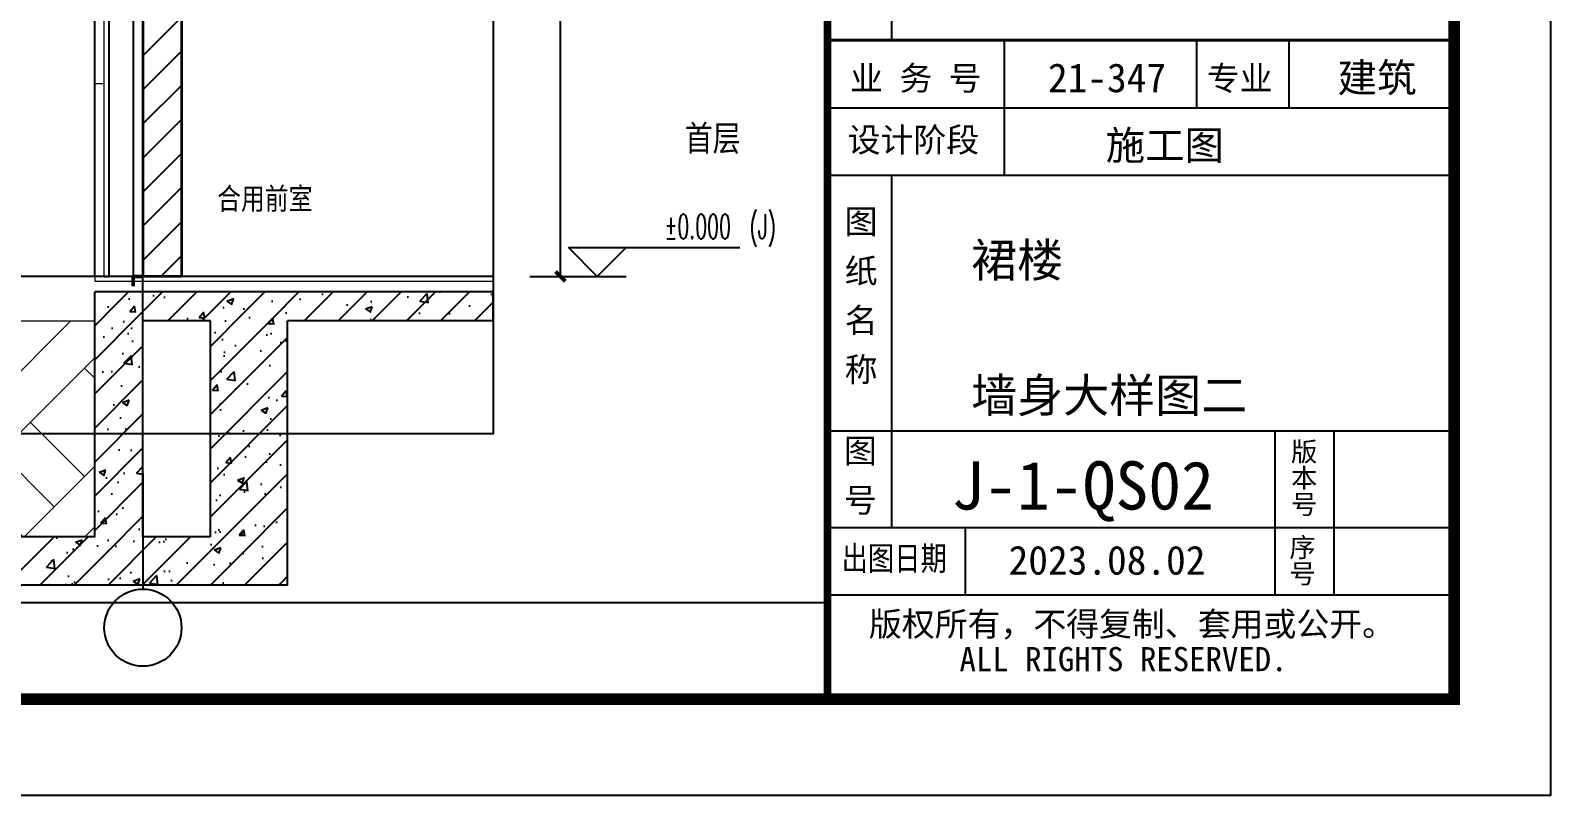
# Model space of a CAD drawing. Header units: millimetres. Extents: x 434053 to 1059003, y -2417481 to 936527.
# Drawn here: x 612969 to 620851, y -2255226 to -2251261 of the extents above; entities that cross this region are included whole.
import ezdxf
from ezdxf.enums import TextEntityAlignment as Align

# ---------------------------------------------------------------- set-up
doc = ezdxf.new("R2010")
doc.units = ezdxf.units.MM
doc.header["$LTSCALE"] = 1000
doc.header["$MEASUREMENT"] = 0
doc.linetypes.add('DOTE', pattern=[2.4200000000000004, 2, -0.2, 0.02, -0.2])
doc.layers.get('Defpoints').update_dxf_attribs({"color": 6})
for name, color, linetype, lineweight in [('A-ANNO-TEXT', 7, 'Continuous', 25), ('A-DETL-0001', 4, 'Continuous', 15), ('A-DOOR-PROJ', 1, 'Continuous', 25), ('A-FLOR', 4, 'Continuous', 50), ('A-WALL', 5, 'Continuous', 35), ('A-WALL-PROJ', 3, 'Continuous', 25)]:
    doc.layers.add(name, color=color, linetype=linetype, lineweight=lineweight)
for name, color, linetype in [('A-ANNO-TTLB', 7, 'Continuous'), ('A-DOOR', 2, 'Continuous'), ('A-WALL-PATT', 8, 'Continuous'), ('AXIS', 3, 'Continuous'), ('AXIS_TEXT', 7, 'Continuous'), ('DIM_ELEV', 3, 'Continuous'), ('DOTE', 16, 'DOTE'), ('PUB_DIM', 83, 'Continuous'), ('PUB_HATCH', 8, 'Continuous'), ('PUB_TEXT', 7, 'Continuous'), ('TITEXT', 7, 'Continuous'), ('TITLIN', 7, 'Continuous'), ('WALL', 5, 'Continuous'), ('X1', 7, 'Continuous'), ('图框层', 3, 'Continuous')]:
    doc.layers.add(name, color=color, linetype=linetype)
doc.styles.add('_TCH_DIM', font='SIMPLEX.shx', dxfattribs={"width": 0.8, "height": 3, "bigfont": 'GBCBIG.shx'})
doc.styles.add('_TCH_DIM_T3', font='SIMPLEX', dxfattribs={"width": 0.7058823529411765, "bigfont": 'GBCBIG'})
doc.styles.add('ACHT', font='simhei.ttf')
doc.styles.add('COMPLEX', font='COMPLEX')
doc.styles.add('TITLE', font='simhei.ttf')
doc.styles.add('TITXH', font='')
doc.styles.add('TITXV', font='', dxfattribs={"width": 0.8})
doc.styles.add('宋体', font='', dxfattribs={"width": 0.8})
doc.styles.get('TITXH').set_extended_font_data('@SimSun')
doc.styles.get('TITXV').set_extended_font_data('SimSun')
doc.styles.get('宋体').set_extended_font_data('SimSun')
doc.dimstyles.new('_TCH_ARCH&&50', dxfattribs={"dimtxt": 127.5, "dimasz": 50, "dimexe": 125, "dimexo": 150, "dimgap": 61.25000000000001, "dimtad": 1, "dimdec": 0, "dimzin": 0, "dimdsep": 46, "dimtxsty": '_TCH_DIM_T3', "dimblk": 'ARCHTICK', "dimcen": 0.09, "dimclrt": 7, "dimazin": 2, "dimtfac": 1, "dimtdec": 0, "dimtix": 1, "dimtmove": 2, "dimatfit": 3, "dimfxl": 1, "dimtolj": 1, "dimtzin": 0, "dimarcsym": 0})
pattern_1 = [(45, (-1713816.564053446, -1462982.770222605), (-88.38834764831843, 88.38834764831844), []), (49.99999999999999, (-1713816.564053446, -1462982.770222605), (358.6300913003767, -31.37606749129755), [37.5, -412.5]), (355, (-1713816.564053446, -1462982.770222605), (-69.3756668065, 376.0960668500059), [30, -330]), (100.4514, (-1713786.678213446, -1462985.384892605), (289.2546908570108, 344.7197710304768), [31.870095, -350.571056]), (46.18420000000002, (-1713816.564053446, -1462882.770222605), (533.6205243128222, -82.75950716450905), [56.24999999999999, -618.7499999999999]), (96.6356, (-1713772.095680946, -1462889.666876104), (467.3313527743517, 487.0589354502209), [47.805144, -525.8565]), (351.1842, (-1713816.564053446, -1462882.770222605), (467.3309725668136, 487.0593004626623), [45, -495]), (21, (-1713766.564053446, -1462907.770222605), (298.4535260592309, -201.3094453326694), [37.5, -412.5]), (326.0000000000001, (-1713766.564053446, -1462907.770222605), (121.6576659607909, 362.5750225234265), [30, -330]), (71.4514, (-1713741.692936945, -1462924.546025604), (420.111314290745, 161.2652483549762), [31.870095, -350.571056]), (37.50000000000001, (-1713816.564053446, -1462982.770222605), (6.079927658645334, 166.4469269156558), [0, -326, 0, -335, 0, -331.25]), (7.499999999999999, (-1713816.564053446, -1462982.770222605), (131.5347687210743, 197.2058559411801), [0, -191, 0, -318.5, 0, -126.25]), (327.5, (-1713928.064053446, -1462982.770222605), (266.9112180862045, -11.27743586718988), [0, -125, 0, -390, 0, -517.5]), (317.5, (-1713978.064053446, -1462982.770222605), (291.5930846711931, 50.05249116615887), [0, -162.5, 0, -259, 0, -367.5])]

# ---------------------------------------------------------------- blocks, each defined once
blk = doc.blocks.new('asdgdfgsghfdjfh')
at = {"layer": '图框层', "style": 'TITXV'}
for s, p in [('建筑', (-7.99999999998181, 62)), ('21-347', (-35.99999999998181, 62)), ('施工图', (-29.99999999998181, 55)), ('2023.08.02', (-35.99999999998181, 12))]:
    blk.add_text(s, height=3, dxfattribs=at).set_placement(p, align=Align.BOTTOM_CENTER)
blk = doc.blocks.new('asdfgafg21GZ_LABEL2')
at = {"layer": 'TITLIN'}
for p, q in [((-58.35523681644816, 100.2933235939324), (-58.35523681644816, 68.29332358769948)), ((-46.67908447459806, 68.29332358769948), (-46.67908447459806, 54.29332358497246)), ((-26.70408447459806, 68.2933235876989), (-26.70408447459806, 61.29332358633567)), ((-17.13408447460039, 68.2933235876989), (-17.13408447459805, 61.29332358633567)), ((-65.00000001266133, 61.29332358633567), (0, 61.29332358633567)), ((-65.00000001266133, 54.29332358497246), (0, 54.29332358497246)), ((-58.35523681644816, 54.29332358497246), (-58.35523681644816, 17.79332357786296)), ((-65.00000001266133, 27.79332357981176), (0, 27.79332357981176)), ((-18.58284817163833, 27.79332357981176), (-18.58284817163833, 10.79332357649915)), ((-12.47405821089633, 27.79332357981176), (-12.47405821089633, 10.79332357649915)), ((-65.00000001266133, 17.79332357786296), (0, 17.79332357786296)), ((-50.72508513902314, 17.79332357786296), (-50.72508513902314, 10.79332357649915)), ((-65.00000001266133, 10.79332357649915), (0, 10.79332357649915))]:
    blk.add_line(p, q, dxfattribs=at)
for points, const_width in [([(-65.00000001266133, 224.1150701355642), (-65.00000001266133, 0)], 0.8000000001558245), ([(-65.00000001266133, 68.29332358769948), (0, 68.29332358769948)], 0.3000000000584342)]:
    blk.add_lwpolyline(points, dxfattribs=dict(at, const_width=const_width))
at = {"layer": 'TITEXT'}
for s, style, p in [('业 务 号', 'TITXV', (-62.64100709824125, 63.10547018121338)), ('专业', 'TITXV', (-25.65536838281376, 63.09705165177851)), ('设计阶段', 'TITXV', (-62.89950498017949, 56.71517922585531)), ('版权所有，不得复制、套用或公开。', 'TITLE', (-60.6923833345389, 6.530295256787127)), ('ALL RIGHTS RESERVED.', 'TITLE', (-51.2961877565179, 2.895177517831826))]:
    blk.add_text(s, height=2.500000000486951, dxfattribs=dict(at, style=style)).set_placement(p)
at = {"layer": 'TITEXT', "style": 'TITXH'}
for s, height, p in [('图 纸 名 称', 2.500000000486951, (-62.79450227053371, 51.24668656307554)), ('图 号', 2.500000000486951, (-62.87485908183502, 27.48266938777923)), ('版本号', 2.000000000389561, (-16.59191186751239, 27.04374924385095)), ('序号', 2.000000000389561, (-16.75635300783907, 17.12051860103026))]:
    blk.add_text(s, height=height, rotation=270, dxfattribs=at).set_placement(p)
at = {"layer": 'TITEXT', "style": 'TITXV', "width": 0.8}
blk.add_text('出图日期', height=2.500000000486951, dxfattribs=at).set_placement((-63.52295836255653, 13.33771796042558))
blk = doc.blocks.new('asdfdfsdh')
at = {"layer": 'A-ANNO-TTLB'}
blk.add_lwpolyline([(0, 42050), (29700, 42050), (29700, 0), (0, 0)], close=True, dxfattribs=at)
at = {"layer": 'A-ANNO-TTLB', "const_width": 60}
blk.add_lwpolyline([(500, 40800), (500, 500), (29200, 500), (29200, 40800)], close=True, dxfattribs=at)
at = {"layer": '图框层', "rotation": 270}
for name, p, xscale, yscale, zscale in [('asdfgafg21GZ_LABEL2', (499.9999941587448, 500.000000089407), 50.00000001002963, 50.00000001002963, 50.00000001002963), ('asdgdfgsghfdjfh', (500, 500.0000000004657), 50, 50, 50)]:
    blk.add_blockref(name, p, dxfattribs=dict(at, xscale=xscale, yscale=yscale, zscale=zscale))
blk = doc.blocks.new('ASDFADFGAF')
blk.add_line((-0.0006806949386373162, 500.0001621730626), (12350, 500.0002325298265))
blk.add_lwpolyline([(-0.00115905050188303, 28699.99993486097), (12350, 28700.00000521867), (12350, 0), (-0.00115905050188303, -7.035722956061363e-05)], close=True)
blk = doc.blocks.new('M_Door-Passage-Stone-Flush - 1500mm-L2-4399165-810_PODIUM NW')
at = {"layer": 'A-DOOR'}
for p, q in [((-107780.6941650715, 10999.99999999836), (-107782.2941650716, 10999.99999999836)), ((-107782.2941650716, 10999.99999999836), (-107782.2941650716, 7999.999999998354)), ((-107705.6941650716, 10999.99999999836), (-107730.6941650715, 10999.99999999836)), ((-107705.6941650716, 7999.999999998354), (-107705.6941650716, 10999.99999999836)), ((-107782.2941650716, 7999.999999998354), (-107780.6941650715, 7999.999999998354)), ((-107730.6941650715, 7999.999999998354), (-107705.6941650716, 7999.999999998354))]:
    blk.add_line(p, q, dxfattribs=at)
blk = doc.blocks.new('asdfasdtr')
at = {"layer": 'A-DETL-0001'}
for p, q in [((11647.33520751295, 10531.8134491914), (11647.33520751307, 3681.813447468914)), ((11697.33520751307, 3681.813447468914), (11697.33520751307, 10531.8134491914)), ((11897.33520751307, 6681.813447468448), (11897.33520751307, 3631.81344932504)), ((11647.33520751307, 4682.213447468355), (11697.33520751307, 4682.213447468355)), ((11647.33520751307, 3681.813447468914), (11697.33520751307, 3681.813447468914))]:
    blk.add_line(p, q, dxfattribs=at)
at = {"layer": 'A-FLOR'}
for p, q in [((11897.33520751307, 3681.81344932504), (11847.23838426359, 3681.81344932504)), ((11847.23838426359, 3681.81344932504), (11847.23838426359, 3631.81344932504))]:
    blk.add_line(p, q, dxfattribs=at)
at = {"layer": 'A-WALL-PROJ'}
for p, q in [((11847.33520751307, 6681.813449323643), (11847.33520751307, 3681.813449323643)), ((11847.23838426359, 3681.813449323643), (11722.33520751307, 3681.813449323643))]:
    blk.add_line(p, q, dxfattribs=at)
at = {"layer": 'A-DOOR-PROJ'}
blk.add_blockref('M_Door-Passage-Stone-Flush - 1500mm-L2-4399165-810_PODIUM NW', (119428.0293725845, -4318.18655067496), dxfattribs=at)
blk = doc.blocks.new('_ArchTick')
at = {"color": 0, "linetype": 'ByBlock', "const_width": 0.4}
blk.add_lwpolyline([(-0.5, -0.5), (0.5, 0.5)], dxfattribs=at)
blk = doc.blocks.new('*D909')
at = {"layer": 'Defpoints', "color": 0, "transparency": 16777216}
for p in [(615430.0696028457, -2244535.662089621), (615716.5696028457, -2244535.662089621), (615430.0696028457, -2252535.662089621)]:
    blk.add_point(p, dxfattribs=at)
at = {"layer": 'PUB_DIM', "color": 0, "lineweight": -2, "transparency": 16777216}
for p, q in [((615580.0696028457, -2244535.662089621), (615841.5696028457, -2244535.662089621)), ((615716.5696028457, -2252535.662089621), (615716.5696028457, -2244535.662089621)), ((615580.0696028457, -2252535.662089621), (615841.5696028457, -2252535.662089621))]:
    blk.add_line(p, q, dxfattribs=at)
at = {"layer": 'PUB_DIM', "color": 0, "lineweight": -2, "transparency": 16777216, "xscale": 50, "yscale": 50, "zscale": 50}
for p, rotation in [((615716.5696028457, -2244535.662089621), 90), ((615716.5696028457, -2252535.662089621), 270)]:
    blk.add_blockref('_ArchTick', p, dxfattribs=dict(at, rotation=rotation))
at = {"layer": 'PUB_DIM', "color": 7, "transparency": 16777216, "insert": (615591.569602846, -2248535.662089621), "char_height": 127.5, "attachment_point": 5, "rotation": 90, "style": '_TCH_DIM_T3'}
blk.add_mtext('\\A1;8000', dxfattribs=at)
blk = doc.blocks.new('_AXISO')
blk.add_circle((0, 0), 0.5)
at = {"layer": 'AXIS_TEXT', "style": 'COMPLEX', "width": 1.041666666666667}
blk.add_attdef('A', text='', height=0.56, dxfattribs=at).set_placement((-0.25, -0.28), (0.25, -0.28), align=Align.FIT)

msp = doc.modelspace()

# ---------------------------------------------------------------- hatches: boundary and pattern name
at = {"layer": 'A-DETL-0001'}
h = msp.add_hatch(dxfattribs=at)
h.set_pattern_fill('夯实土壤', color=8, scale=150)
h.set_pattern_definition([(45, (-13436932.21673911, -1831855.662697627), (-596.0910165402595, 596.0910165402596), []), (45, (-13436617.21673911, -1831855.662697627), (-596.0910165402595, 596.0910165402596), []), (45, (-13436302.21673911, -1831855.662697627), (-596.0910165402595, 596.0910165402596), []), (135, (-13436932.21673911, -1831855.662697627), (-596.0910165402596, -596.0910165402595), [397.5, -445.5000000000001]), (135, (-13436774.71673911, -1831698.162697627), (-596.0910165402596, -596.0910165402595), [397.5, -445.5000000000001]), (135, (-13436617.21673911, -1831540.662697627), (-596.0910165402596, -596.0910165402595), [397.5, -445.5000000000001])])
h.paths.add_polyline_path([(605651.8254306596, -2252765.662563472), (613301.8254277091, -2252765.661748718), (613301.8253993988, -2253885.661747859), (605651.8254023492, -2253885.662562612)])
at = {"layer": 'A-WALL-PATT'}
h = msp.add_hatch(dxfattribs=at)
h.set_pattern_fill('普通砖', color=256, scale=50, style=0)
h.set_pattern_definition([(45, (-1713816.564053446, -1462893.014547605), (-88.38838300365748, 88.3883830036575), [])])
h.paths.add_polyline_path([(613551.8254133873, -2245685.662089622), (613551.8254134343, -2252535.662089622), (613751.8254134343, -2252535.662089621), (613751.8254133873, -2245685.662089621)])
at = {"layer": 'PUB_HATCH'}
h = msp.add_hatch(dxfattribs=at)
h.set_pattern_fill('钢筋混凝土', color=256, scale=50, style=0)
h.set_pattern_definition(pattern_1)
h.paths.add_polyline_path([(614035.1587498559, -2252715.661959312), (613901.8254165053, -2252615.661964573), (613301.8254135012, -2252615.661988023), (613551.8254135011, -2252765.66197824), (613901.8254165107, -2252765.661964476)])
h = msp.add_hatch(dxfattribs=at)
h.set_pattern_fill('钢筋混凝土', color=256, scale=50, style=0)
h.set_pattern_definition(pattern_1)
h.paths.add_polyline_path([(613385.1587506697, -2253968.995363181), (613551.8254135011, -2253885.662022223), (613551.8254135011, -2252765.66197824), (613301.8254135012, -2252615.661988023), (613301.8254135011, -2253885.66203365)])
h = msp.add_hatch(dxfattribs=at)
h.set_pattern_fill('钢筋混凝土', color=256, scale=50, style=0)
h.set_pattern_definition(pattern_1)
h.paths.add_polyline_path([(615367.8938659612, -2252615.661906918), (613901.8254165053, -2252615.661964573), (614035.1587498559, -2252715.661959313), (614301.8254165519, -2252765.661948889), (615367.8938718602, -2252765.661906918)])
h = msp.add_hatch(dxfattribs=at)
h.set_pattern_fill('钢筋混凝土', color=256, scale=50, style=0)
h.set_pattern_definition(pattern_1)
h.paths.add_polyline_path([(613901.8254165107, -2253885.662006035), (614301.8254165519, -2254135.661987481), (614301.8254165519, -2252765.661948889), (614035.1587498559, -2252715.661959313), (613901.8254165107, -2252765.661964476)])
h = msp.add_hatch(dxfattribs=at)
h.set_pattern_fill('钢筋混凝土', color=256, scale=50, style=0)
h.set_pattern_definition(pattern_1)
h.paths.add_polyline_path([(613385.1587506698, -2253968.995363181), (613301.8254135011, -2253885.66203365), (605651.8254165045, -2253885.662387484), (605651.825428067, -2254135.662387484), (613301.8254250069, -2254135.662033672)])
h = msp.add_hatch(dxfattribs=at)
h.set_pattern_fill('钢筋混凝土', color=256, scale=50, style=0)
h.set_pattern_definition(pattern_1)
h.paths.add_polyline_path([(614301.8254165519, -2254135.661987481), (613901.8254165107, -2253885.662006035), (613551.8254135011, -2253885.662022223), (613385.1587506697, -2253968.995363181), (613301.825425007, -2254135.662033672)])

# ---------------------------------------------------------------- linework, layer by layer
at = {"layer": 'A-DETL-0001', "color": 2}
msp.add_lwpolyline([(615367.8938659612, -2252535.662089626), (613301.8254134445, -2252535.662089626), (613301.8254134445, -2252560.662089626), (615367.8938659612, -2252560.662089626)], dxfattribs=at)
at = {"layer": 'A-DETL-0001', "color": 8}
msp.add_lwpolyline([(605651.8254165046, -2252765.662506852), (613301.8254277091, -2252765.661707011), (613301.8253993988, -2253885.661706151)], dxfattribs=at)
at = {"layer": 'A-WALL'}
for p, q in [((613551.8254133873, -2245685.662089622), (613551.8254134343, -2252535.662089622)), ((613751.8254133873, -2245685.662089621), (613751.8254134343, -2252535.662089621)), ((613751.8254134343, -2252535.662089621), (613551.8254134343, -2252535.662089622))]:
    msp.add_line(p, q, dxfattribs=at)
at = {"layer": 'AXIS'}
msp.add_line((613551.8254134455, -2253556.322089624), (613551.8254134455, -2254156.322089624), dxfattribs=at)
msp.add_lwpolyline([(605651.825416507, -2226035.662089621), (615367.8938659637, -2226035.662089621), (615367.8938659611, -2253351.742089622), (605651.8254165044, -2253351.742089622)], close=True, dxfattribs=at)
at = {"layer": 'DIM_ELEV'}
for p, q in [((615907.8938659998, -2252535.662089621), (615757.8938659998, -2252385.662089621)), ((615757.8938659998, -2252385.662089621), (616647.4412794241, -2252385.662089621)), ((615907.8938659998, -2252535.662089621), (616057.8938659998, -2252385.662089621)), ((615557.8938659998, -2252535.662089621), (616057.8938659998, -2252535.662089621))]:
    msp.add_line(p, q, dxfattribs=at)
at = {"layer": 'DOTE'}
for p, q in [((613551.8254134445, -2253351.742089622), (613551.8254134445, -2226035.662089621)), ((615367.8938659612, -2252535.662089621), (608212.8938660612, -2252535.662089621)), ((614898.8938669763, -2252535.662089621), (608348.8938669381, -2252535.662089621))]:
    msp.add_line(p, q, dxfattribs=at)
at = {"layer": 'WALL'}
for p, q in [((613901.8254165053, -2252615.661964573), (613301.8254135012, -2252615.661988023)), ((613301.8254135011, -2253885.66203365), (613301.8254135012, -2252615.661988023)), ((615367.8938659612, -2252615.661906918), (613901.8254165053, -2252615.661964573)), ((615367.8938718602, -2252765.661906918), (615367.8938659612, -2252615.661906918)), ((613901.8254165107, -2252765.661964476), (613551.8254135011, -2252765.66197824)), ((613551.8254135011, -2253885.662022223), (613551.8254135011, -2252765.66197824)), ((613901.8254165107, -2253885.662006035), (613901.8254165107, -2252765.661964476)), ((615367.8938718602, -2252765.661906918), (614301.8254165519, -2252765.661948889)), ((614301.8254165519, -2254135.661987481), (614301.8254165519, -2252765.661948889)), ((613301.8254135011, -2253885.66203365), (605651.8254165045, -2253885.662387484)), ((613901.8254165107, -2253885.662006035), (613551.8254135011, -2253885.662022223)), ((613301.8254250069, -2254135.662033672), (605651.825428067, -2254135.662387484)), ((614301.8254165519, -2254135.661987481), (613301.825425007, -2254135.662033672))]:
    msp.add_line(p, q, dxfattribs=at)

# ---------------------------------------------------------------- block references
at = {"rotation": 90}
msp.add_blockref('asdfdfsdh', (620850.939669699, -2255226.274391114), dxfattribs=at)
for name, p in [('ASDFADFGAF', (604750.939669699, -2254726.274391114)), ('asdfasdtr', (601654.490205931, -2256217.475538813))]:
    msp.add_blockref(name, p)
at = {"layer": 'AXIS', "xscale": 400, "yscale": 400, "zscale": 400}
msp.add_blockref('_AXISO', (613551.8254134455, -2254356.322089624), dxfattribs=at)

# ---------------------------------------------------------------- texts
at = {"layer": 'A-ANNO-TEXT', "style": 'TITXV', "width": 0.8}
msp.add_text('合用前室', height=113.2911392405063, dxfattribs=at).set_placement((613936.7014921601, -2252189.180432857))
at = {"layer": 'PUB_TEXT'}
for s, height, style, width, p in [('首层', 132.1729957805907, '宋体', 0.8, (616362.1248237281, -2251885.662089621)), ('%%P0.000', 127.5, '_TCH_DIM', 0.5647058823529412, (616255.2984222813, -2252340.662089621)), ('(J)', 127.5, '_TCH_DIM', 0.5647058823529412, (616697.4412794241, -2252340.662089621))]:
    msp.add_text(s, height=height, dxfattribs=dict(at, style=style, width=width)).set_placement(p)
at = {"layer": 'X1', "style": 'ACHT'}
for s, p in [('裙楼', (617846.1778975432, -2252539.397362172)), ('墙身大样图二', (617846.1778975432, -2253239.397362172))]:
    msp.add_text(s, height=175, dxfattribs=at).set_placement(p)
at = {"layer": 'X1', "color": 2, "style": 'ACHT'}
msp.add_text('J-1-QS02', height=249.999999931341, dxfattribs=at).set_placement((617744.5393401091, -2253743.813506305))

# ---------------------------------------------------------------- dimensions: what is measured, and where the dimension line sits
at = {"layer": 'PUB_DIM'}
dim = msp.add_aligned_dim(p1=(615430.0696028457, -2252535.662089621), p2=(615430.0696028457, -2244535.662089621), distance=-286.5, dimstyle='_TCH_ARCH&&50', dxfattribs=at)
dim.commit()
dim.dimension.update_dxf_attribs({"geometry": '*D909', "text_midpoint": (615591.569602846, -2248535.662089621)})

doc.saveas('drawing.dxf')
